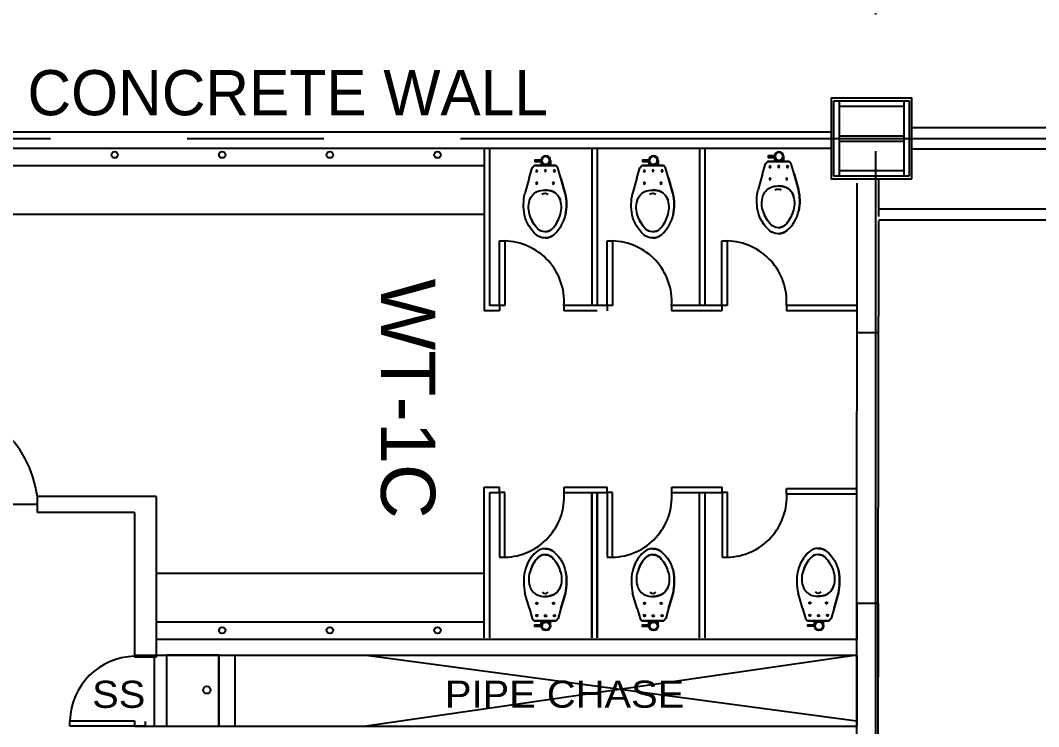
# Model space of a CAD drawing. Header units: millimetres. Extents: x 2148 to 2681, y 758 to 986.
# Drawn here: x 2189.347 to 2194.078, y 883.14 to 886.422 of the extents above; entities that cross this region are included whole.
import ezdxf

# ---------------------------------------------------------------- set-up
doc = ezdxf.new("R2010")
doc.units = ezdxf.units.MM
doc.linetypes.add('CENTER2', pattern=[28.575, 19.05, -3.175, 3.175, -3.175])
for name, color, linetype in [('cladding', 2, 'Continuous'), ('COL-IN', 2, 'Continuous'), ('D', 1, 'Continuous'), ('DR', 7, 'Continuous'), ('ELAYOUT', 4, 'Continuous'), ('HATCH', 8, 'Continuous'), ('S_GRID LINES', 252, 'Continuous'), ('TEXT', 6, 'Continuous'), ('wall', 4, 'Continuous')]:
    doc.layers.add(name, color=color, linetype=linetype)
doc.styles.add('MMTX$0$ESMX$0$X-OPTA1D', font='x-opta1d')
doc.styles.add('SWISS', font='swissl.ttf')

# ---------------------------------------------------------------- blocks, each defined once
blk = doc.blocks.new('BOWL')
at = {"layer": 'DR', "color": 7, "linetype": 'Continuous'}
for p, q in [((-75570.291, -368.114), (-75570.431, -368.0742)), ((-75570.431, -368.0742), (-75570.291, -368.114)), ((-75570.291, -368.114), (-75570.1989, -368.1406)), ((-75570.1989, -368.1406), (-75570.1777, -368.1584)), ((-75570.1777, -368.1584), (-75570.1777, -368.3555)), ((-75570.1777, -368.3555), (-75570.1777, -368.1584)), ((-75570.1989, -368.3733), (-75570.1777, -368.3555)), ((-75570.291, -368.4), (-75570.431, -368.4398)), ((-75570.291, -368.4), (-75570.431, -368.4398)), ((-75570.291, -368.4), (-75570.1989, -368.3733))]:
    blk.add_line(p, q, dxfattribs=at)
at = {"layer": 'DR', "color": 8, "linetype": 'Continuous'}
for p, q in [((-75570.1317, -368.2087), (-75570.1777, -368.2087)), ((-75570.1317, -368.2921), (-75570.1777, -368.2921))]:
    blk.add_line(p, q, dxfattribs=at)
at = {"layer": 'DR', "color": 7, "linetype": 'Continuous'}
for points in [[(-75570.8325, -368.257, -0.190094), (-75570.8051, -368.1786, -0.160718), (-75570.6245, -368.0715, -0.104398), (-75570.431, -368.0742, -0.104398)], [(-75570.8325, -368.257, 0.190094), (-75570.8051, -368.3353, 0.160718), (-75570.6245, -368.4425, 0.104398), (-75570.431, -368.4398, 0.104398)]]:
    blk.add_lwpolyline(points, format="xyb", dxfattribs=at)
at = {"layer": 'DR', "color": 8, "linetype": 'Continuous'}
for points in [[(-75570.778, -368.2562, -0.187036), (-75570.7515, -368.1921, -0.115027), (-75570.6356, -368.1231, -0.170967), (-75570.4935, -368.1177, -0.209642), (-75570.4132, -368.1854, -0.096036), (-75570.4, -368.257)], [(-75570.778, -368.2577, 0.187036), (-75570.7515, -368.3219, 0.115027), (-75570.6356, -368.3909, 0.170967), (-75570.4935, -368.3963, 0.209642), (-75570.4132, -368.3286, 0.096036), (-75570.4, -368.257)]]:
    blk.add_lwpolyline(points, format="xyb", dxfattribs=at)
at = {"layer": 'DR', "color": 7, "linetype": 'Continuous'}
blk.add_lwpolyline([(-75570.1413, -368.292), (-75570.1283, -368.292), (-75570.1283, -368.3496), (-75570.1413, -368.3496)], close=True, dxfattribs=at)
at = {"layer": 'DR', "color": 8, "linetype": 'Continuous'}
for centre, radius in [((-75570.3379, -368.1815), 0.00745), ((-75570.2259, -368.173), 0.00745), ((-75570.2242, -368.2537), 0.00745), ((-75570.1317, -368.2504), 0.035), ((-75570.3379, -368.3325), 0.00745), ((-75570.2269, -368.3325), 0.00745)]:
    blk.add_circle(centre, radius, dxfattribs=at)
at = {"layer": 'DR', "color": 7, "linetype": 'Continuous'}
blk.add_circle((-75570.1317, -368.2504), 0.0417, dxfattribs=at)
for centre, radius, start, end in [((-75570.5342, -368.5313), 0.4686, 77.27999, 101.1199), ((-75570.7195, -368.2526), 0.1131, 138.42485, 182.23872), ((-75570.7195, -368.2614), 0.1131, 177.76128, 221.57515), ((-75570.5525, -368.1153), 0.335, 221.32307, 257.58753), ((-75570.5342, -367.9827), 0.4686, 258.8801, 282.72001)]:
    blk.add_arc(centre, radius, start, end, dxfattribs=at)
at = {"layer": 'DR', "color": 8, "linetype": 'Continuous'}
for centre, radius, start, end in [((-75570.5305, -368.2431), 0.1307, 26.21246, 73.57309), ((-75570.6821, -368.2583), 0.096, 129.08706, 179.20396), ((-75570.6821, -368.2557), 0.096, 180.79604, 230.91294), ((-75570.4701, -368.257), 0.0422, 318.92901, 41.07099), ((-75570.5914, -368.255), 0.1913, 359.41762, 21.36016), ((-75570.5914, -368.2589), 0.1913, 338.63984, 0.58238), ((-75570.5455, -368.1078), 0.2971, 228.44605, 252.34043), ((-75570.5305, -368.2709), 0.1307, 286.42691, 333.78754), ((-75570.557, -368.1918), 0.2141, 248.44442, 287.25199)]:
    blk.add_arc(centre, radius, start, end, dxfattribs=at)

msp = doc.modelspace()

# ---------------------------------------------------------------- linework, layer by layer
at = {"color": 2}
for p, q in [((2193.3347474, 885.5452966, 0), (2206.2759386, 885.5452966, 0)), ((2193.3347474, 885.4952966, 0), (2206.2758206, 885.4952966, 0))]:
    msp.add_line(p, q, dxfattribs=at)
at = {"layer": 'cladding', "elevation": 0.0000018}
msp.add_lwpolyline([(2193.4888105, 885.6853705), (2193.4888105, 886.0603705), (2193.1138105, 886.0603705), (2193.1138105, 885.6853705)], close=True, dxfattribs=at)
at = {"layer": 'COL-IN'}
for p, q in [((2193.1263105, 885.6978705, 0), (2193.1263105, 886.0478705, 0)), ((2193.1263105, 886.0478705, 0), (2193.4763105, 886.0478705, 0)), ((2193.1513105, 886.0478705, 0), (2193.1513105, 885.6978705, 0)), ((2193.1513105, 886.0228705, 0), (2193.4513105, 886.0228705, 0)), ((2193.4513105, 886.0478705, 0), (2193.4513105, 885.6978705, 0)), ((2193.4763105, 886.0478705, 0), (2193.4763105, 885.6978705, 0)), ((2193.1513105, 885.8853705, 0), (2193.4513105, 885.8853705, 0)), ((2193.1513105, 885.8603705, 0), (2193.4513105, 885.8603705, 0)), ((2193.4763105, 885.6978705, 0), (2193.1263105, 885.6978705, 0)), ((2193.4513105, 885.7228705, 0), (2193.1513105, 885.7228705, 0))]:
    msp.add_line(p, q, dxfattribs=at)
at = {"layer": 'D', "ltscale": 0.5}
for p, q in [((2193.2344334, 884.9708924, 0), (2193.3346162, 884.9708924, 0)), ((2193.2325115, 883.7136799), (2193.3328254, 883.7136798, 0)), ((2189.8773303, 883.1664282), (2189.8773303, 883.1414282, 0))]:
    msp.add_line(p, q, dxfattribs=at)
at = {"layer": 'DR', "ltscale": 10}
for p, q in [((2191.5017106, 885.8266779, 0), (2191.5017106, 885.0963157, 0)), ((2191.5267106, 885.8266779, 0), (2191.5267106, 885.0963157, 0)), ((2192.0017106, 885.8266779, 0), (2192.0017106, 885.0963157, 0)), ((2192.0017106, 885.8266779, 0), (2192.0017106, 885.0963157, 0)), ((2192.001999, 885.8266779, 0), (2192.001999, 885.0963157, 0)), ((2192.0267106, 885.8266779, 0), (2192.0267106, 885.0963157, 0)), ((2192.0267106, 885.8266779, 0), (2192.0267106, 885.0963157, 0)), ((2192.026999, 885.8266779, 0), (2192.026999, 885.0963157, 0)), ((2192.501999, 885.8266779, 0), (2192.501999, 885.0963157, 0)), ((2192.501999, 885.8266779, 0), (2192.501999, 885.0963157, 0)), ((2192.526999, 885.8266779, 0), (2192.526999, 885.0963157, 0)), ((2192.526999, 885.8266779, 0), (2192.526999, 885.0963157, 0)), ((2191.5017106, 885.7448754, 0), (2188.7942737, 885.7448754, 0)), ((2193.2325115, 883.5464282), (2193.234424, 885.6650565, 0)), ((2191.5017106, 885.5198754, 0), (2188.7942737, 885.5198754, 0)), ((2193.3328254, 883.7136799, 0), (2193.3346162, 885.4896894, 0)), ((2191.5722049, 885.0963157, 0), (2191.5722049, 885.3963157, 0)), ((2191.5722049, 885.3963157, 0), (2191.5972049, 885.3963157, 0)), ((2191.5972049, 885.3963157, 0), (2191.5972049, 885.0963157, 0)), ((2192.0724933, 885.0963157, 0), (2192.0724933, 885.3963157, 0)), ((2192.0724933, 885.3963157, 0), (2192.0974933, 885.3963157, 0)), ((2192.0974933, 885.3963157, 0), (2192.0974933, 885.0963157, 0)), ((2192.606201, 885.0963157, 0), (2192.606201, 885.3963157, 0)), ((2192.606201, 885.3963157, 0), (2192.631201, 885.3963157, 0)), ((2192.631201, 885.3963157, 0), (2192.631201, 885.0963157, 0)), ((2191.5017106, 885.0963157, 0), (2191.5017106, 885.0713157, 0)), ((2191.5722049, 885.0713157, 0), (2191.5017106, 885.0713157, 0)), ((2191.5722049, 885.0963157, 0), (2191.5267106, 885.0963157, 0)), ((2191.5722049, 885.0963157, 0), (2191.5722049, 885.0713157, 0)), ((2191.5972049, 885.0963157, 0), (2191.5722049, 885.0963157, 0)), ((2192.0267106, 885.0963157, 0), (2191.8722049, 885.0963157, 0)), ((2192.0017106, 885.0963157, 0), (2191.8722049, 885.0963157, 0)), ((2191.8722049, 885.0963157, 0), (2191.8722049, 885.0713157, 0)), ((2191.8722049, 885.0963157, 0), (2191.8722049, 885.0713157, 0)), ((2192.0017106, 885.0963157, 0), (2191.8722049, 885.0963157, 0)), ((2191.8722049, 885.0963157, 0), (2191.8722049, 885.0713157, 0)), ((2192.0267106, 885.0713157, 0), (2191.8722049, 885.0713157, 0)), ((2192.0724933, 885.0963157, 0), (2192.026999, 885.0963157, 0)), ((2192.0724933, 885.0963157, 0), (2192.0724933, 885.0713157, 0)), ((2192.0974933, 885.0963157, 0), (2192.0724933, 885.0963157, 0)), ((2192.606201, 885.0963157, 0), (2192.3724933, 885.0963157, 0)), ((2192.606201, 885.0963157, 0), (2192.3724933, 885.0963157, 0)), ((2192.3724933, 885.0963157, 0), (2192.3724933, 885.0713157, 0)), ((2192.3724933, 885.0963157, 0), (2192.3724933, 885.0713157, 0)), ((2192.606201, 885.0963157, 0), (2192.3724933, 885.0963157, 0)), ((2192.3724933, 885.0963157, 0), (2192.3724933, 885.0713157, 0)), ((2192.606201, 885.0713157, 0), (2192.3724933, 885.0713157, 0)), ((2192.606201, 885.0963157, 0), (2192.606201, 885.0713157, 0)), ((2192.606201, 885.0963157, 0), (2192.606201, 885.0713157, 0)), ((2192.631201, 885.0963157, 0), (2192.606201, 885.0963157, 0)), ((2193.2323798, 885.0963157, 0), (2192.9060693, 885.0963157, 0)), ((2192.9060693, 885.0963157, 0), (2192.9060693, 885.0713157, 0)), ((2193.2323798, 885.0713157, 0), (2192.9060693, 885.0713157, 0)), ((2191.5023303, 884.2520654, 0), (2191.5728246, 884.2520654, 0)), ((2191.5023303, 884.2270654, 0), (2191.5023303, 884.2520654, 0)), ((2191.5023303, 883.5520654, 0), (2191.5023303, 884.2270654, 0)), ((2191.5273303, 884.2270654, 0), (2191.5728246, 884.2270654, 0)), ((2191.5273303, 883.5520654, 0), (2191.5273303, 884.2270654, 0)), ((2191.5728246, 884.2270654, 0), (2191.5728246, 884.2520654, 0)), ((2191.5728246, 884.2270654, 0), (2191.5728246, 883.9270654, 0)), ((2191.5978246, 884.2270654, 0), (2191.5728246, 884.2270654, 0)), ((2191.5978246, 883.9270654, 0), (2191.5978246, 884.2270654, 0)), ((2191.8728246, 884.2520654, 0), (2192.073113, 884.2520654, 0)), ((2191.8728246, 884.2270654, 0), (2191.8728246, 884.2520654, 0)), ((2191.8728246, 884.2270654, 0), (2191.8728246, 884.2520654, 0)), ((2191.8728246, 884.2270654, 0), (2191.8728246, 884.2520654, 0)), ((2191.8728246, 884.2270654, 0), (2192.0023303, 884.2270654, 0)), ((2191.8728246, 884.2270654, 0), (2192.0273303, 884.2270654, 0)), ((2191.8728246, 884.2270654, 0), (2192.0023303, 884.2270654, 0)), ((2192.0023303, 883.5520654, 0), (2192.0023303, 884.2270654, 0)), ((2192.0023303, 883.5520654, 0), (2192.0023303, 884.2270654, 0)), ((2192.0026187, 883.5520654, 0), (2192.0026187, 884.2270654, 0)), ((2192.0273303, 883.5520654, 0), (2192.0273303, 884.2270654, 0)), ((2192.0273303, 883.5520654, 0), (2192.0273303, 884.2270654, 0)), ((2192.0276187, 884.2270654, 0), (2192.073113, 884.2270654, 0)), ((2192.0276187, 883.5520654, 0), (2192.0276187, 884.2270654, 0)), ((2192.073113, 884.2270654, 0), (2192.073113, 884.2520654, 0)), ((2192.073113, 884.2270654, 0), (2192.073113, 883.9270654, 0)), ((2192.098113, 884.2270654, 0), (2192.073113, 884.2270654, 0)), ((2192.098113, 883.9270654, 0), (2192.098113, 884.2270654, 0)), ((2192.373113, 884.2520654, 0), (2192.6068207, 884.2520654, 0)), ((2192.373113, 884.2270654, 0), (2192.373113, 884.2520654, 0)), ((2192.373113, 884.2270654, 0), (2192.373113, 884.2520654, 0)), ((2192.373113, 884.2270654, 0), (2192.373113, 884.2520654, 0)), ((2192.373113, 884.2270654, 0), (2192.6068207, 884.2270654, 0)), ((2192.373113, 884.2270654, 0), (2192.6068207, 884.2270654, 0)), ((2192.373113, 884.2270654, 0), (2192.6068207, 884.2270654, 0)), ((2192.5026187, 883.5520654, 0), (2192.5026187, 884.2270654, 0)), ((2192.5026187, 883.5520654, 0), (2192.5026187, 884.2270654, 0)), ((2192.5276187, 883.5520654, 0), (2192.5276187, 884.2270654, 0)), ((2192.5276187, 883.5520654, 0), (2192.5276187, 884.2270654, 0)), ((2192.6068207, 884.2270654, 0), (2192.6068207, 884.2520654, 0)), ((2192.6068207, 884.2270654, 0), (2192.6068207, 884.2520654, 0)), ((2192.6068207, 884.2270654, 0), (2192.6068207, 883.9270654, 0)), ((2192.6318207, 884.2270654, 0), (2192.6068207, 884.2270654, 0)), ((2192.6318207, 883.9270654, 0), (2192.6318207, 884.2270654, 0)), ((2192.9068207, 884.2464282, 0), (2193.2296741, 884.2464282, 0)), ((2192.9068207, 884.2270654, 0), (2192.9068207, 884.2464282, 0)), ((2192.9068207, 884.2214282, 0), (2193.2296652, 884.2214282, 0)), ((2189.4258009, 884.1717112, 0), (2188.8923463, 884.1736331, 0)), ((2191.5728246, 883.9270654, 0), (2191.5978246, 883.9270654, 0)), ((2192.073113, 883.9270654, 0), (2192.098113, 883.9270654, 0)), ((2192.6068207, 883.9270654, 0), (2192.6318207, 883.9270654, 0)), ((2189.9773303, 883.8520654), (2191.5023303, 883.8520654, 0)), ((2189.9773303, 883.6270654), (2191.5023303, 883.6270654, 0)), ((2189.9681498, 883.4714282, 0), (2189.9681498, 883.1414282, 0)), ((2193.2325115, 883.1414282), (2193.2325115, 883.4720806)), ((2189.5773303, 883.1414282), (2189.5773303, 883.1664282)), ((2189.5773303, 883.1664282), (2189.8773303, 883.1664282)), ((2189.9273303, 883.1414282), (2189.5773303, 883.1414282)), ((2189.9273303, 883.1627163), (2189.9273303, 883.1377163))]:
    msp.add_line(p, q, dxfattribs=at)
at = {"layer": 'DR', "ltscale": 10, "elevation": 0.0000018}
msp.add_lwpolyline([(2190.0258007, 883.4714282), (2190.0258007, 883.1414282), (2190.2681498, 883.1414282), (2190.2681498, 883.4714282)], close=True, dxfattribs=at)
at = {"layer": 'DR', "ltscale": 10}
for centre in [(2189.7846576, 885.796939, 0.0000018), (2190.2846576, 885.796939, 0.0000018), (2190.7846576, 885.796939, 0.0000018), (2191.2846576, 885.796939, 0.0000018), (2190.2846576, 883.587118, 0.0000018), (2190.7846576, 883.587118, 0.0000018), (2191.2846576, 883.587118, 0.0000018)]:
    msp.add_circle(centre, 0.0149051, dxfattribs=at)
at = {"layer": 'ELAYOUT', "ltscale": 10}
for p, q in [((2193.1138105, 885.9016779, 0), (2188.9888105, 885.9016779, 0)), ((2193.1138105, 885.8266779, 0), (2188.9888105, 885.8266779, 0)), ((2193.3347474, 885.5100033, 0), (2193.3347474, 885.6853705, 0)), ((2193.2344334, 885.252363), (2193.2344334, 885.5690376, 0)), ((2189.4255651, 884.1342121, 0), (2189.4255651, 884.2092121, 0)), ((2189.4255651, 884.1342121, 0), (2189.4255651, 884.2092121, 0)), ((2189.9773303, 884.2092121, 0), (2189.4255651, 884.2092121, 0)), ((2189.9773303, 884.2092121, 0), (2189.9773303, 883.4627163)), ((2189.8773303, 884.1342121, 0), (2189.4255651, 884.1342121, 0)), ((2189.8773303, 884.1342121, 0), (2189.8773303, 883.4627163)), ((2193.2318918, 881.3413336, 0), (2193.2329959, 883.7136799, 0)), ((2193.2318918, 881.3413336, 0), (2193.2329823, 883.7136799, 0)), ((2193.2318918, 881.330315, 0), (2193.233001, 883.7136799, 0)), ((2193.2318918, 881.330315, 0), (2193.2329874, 883.7136799, 0)), ((2193.2325115, 883.7136799), (2193.2325115, 883.5464282)), ((2193.2325115, 883.7136799), (2193.2325115, 883.5464282)), ((2193.3318918, 881.330315, 0), (2193.3329874, 883.7136798, 0)), ((2193.3328254, 882.7032483, 0), (2193.3328254, 883.7136798, 0)), ((2189.9773303, 883.5464282, 0), (2193.2325115, 883.5464282, 0)), ((2189.8773303, 883.4714282, 0), (2193.2325115, 883.4714282, 0)), ((2189.8773303, 883.4657909), (2189.8773303, 883.4627163)), ((2193.2325115, 883.4714282), (2193.2325115, 883.1414282)), ((2193.2325115, 883.4714282), (2193.2325115, 883.1664282)), ((2189.8773303, 883.1414282, 0), (2193.2325115, 883.1414282, 0))]:
    msp.add_line(p, q, dxfattribs=at)
at = {"layer": 'ELAYOUT', "linetype": 'ByBlock', "ltscale": 0.5}
for p, q in [((2193.2325115, 883.5464282), (2193.2325115, 883.7136799)), ((2189.9773303, 883.4627163), (2189.8773303, 883.4627163)), ((2189.9773303, 883.4627163), (2189.9773303, 883.4657909)), ((2190.2681498, 883.4714282, 0), (2190.2681498, 883.1414282, 0)), ((2190.2681498, 883.4714282, 0), (2190.2681498, 883.1414282, 0)), ((2190.3431498, 883.4714282, 0), (2190.3431498, 883.1414282))]:
    msp.add_line(p, q, dxfattribs=at)
msp.add_circle((2190.2126684, 883.310083, 0.0000018), 0.0171442, dxfattribs=at)
at = {"layer": 'HATCH', "linetype": 'ByBlock', "ltscale": 0.5}
for p, q in [((2193.2325115, 883.4720806, 0), (2190.9537695, 883.1414282, 0)), ((2190.9537695, 883.4714282, 0), (2193.2312697, 883.1664282, 0))]:
    msp.add_line(p, q, dxfattribs=at)
for centre, radius, start, end in [((2191.5912806, 885.1148434, 0.0000018), 0.2815347, 356.226666, 88.7942281), ((2192.091569, 885.1148434, 0.0000018), 0.2815347, 356.226666, 88.7942281), ((2192.6252767, 885.1148434, 0.0000018), 0.2815347, 356.226666, 88.7942281), ((2188.924904, 884.1444446, 0.0000018), 0.504824, 7.151302, 90.8578038), ((2191.5919003, 884.2085377, 0.0000018), 0.2815347, 271.2057719, 3.773334), ((2192.0921887, 884.2085377, 0.0000018), 0.2815347, 271.2057719, 3.773334), ((2192.6258964, 884.2085377, 0.0000018), 0.2815347, 271.2057719, 3.773334), ((2189.8829649, 883.1607935, 0.0000018), 0.3056866, 91.0561857, 178.9438143)]:
    msp.add_arc(centre, radius, start, end, dxfattribs=at)
at = {"layer": 'S_GRID LINES', "linetype": 'CENTER2', "ltscale": 0.2}
for p, q in [((2193.3206752, 876.2884491, 0), (2193.3206752, 898.9448607, 0)), ((2179.9619836, 885.8728705, 0), (2206.2765046, 885.8728705, 0))]:
    msp.add_line(p, q, dxfattribs=at)
at = {"layer": 'wall', "linetype": 'ByBlock', "ltscale": 0.5}
for p, q in [((2197.3853908, 885.9228705, 0), (2193.4888105, 885.9228705, 0)), ((2197.3853908, 885.8228705, 0), (2193.4888105, 885.8228705, 0))]:
    msp.add_line(p, q, dxfattribs=at)

# ---------------------------------------------------------------- block references
at = {"layer": 'DR', "color": 7, "linetype": 'Continuous', "xscale": -0.5130811014387291, "yscale": 0.5130811014387291, "zscale": 0.5130811014387275, "rotation": 270}
for p in [(2380.7300874, 39659.3769824, 0.0000018), (2381.2303758, 39659.3769824, 0.0000018), (2381.8136513, 39659.3962478, 0.0000018)]:
    msp.add_blockref('BOWL', p, dxfattribs=at)
at = {"layer": 'DR', "color": 7, "linetype": 'Continuous', "extrusion": (-8.13184e-10, -5.55592e-14, -1), "xscale": -0.5130811014387293, "yscale": 0.5130811014387293, "zscale": -0.5130811014387293, "rotation": 90}
for p in [(-2380.7307071, -37889.9994045, -0.0000018), (-2381.2309955, -37889.9994045, -0.0000018), (-2381.999295, -37889.9982939, -0.0000018)]:
    msp.add_blockref('BOWL', p, dxfattribs=at)

# ---------------------------------------------------------------- texts
at = {"color": 2, "style": 'MMTX$0$ESMX$0$X-OPTA1D', "text_generation_flag": 6, "width": 1.1}
for s, p in [('SS', (2189.6801696, 883.2267811, 0.0000018)), ('PIPE CHASE', (2191.3190456, 883.2274731, 0.0000018))]:
    msp.add_text(s, height=0.126, rotation=180, dxfattribs=at).set_placement(p)
at = {"color": 2, "insert": (2189.3796259, 886.1904298, 0), "char_height": 0.21, "width": 20.19781719, "attachment_point": 1, "style": 'MMTX$0$ESMX$0$X-OPTA1D'}
msp.add_mtext('CONCRETE WALL', dxfattribs=at)
at = {"layer": 'TEXT', "style": 'SWISS', "text_generation_flag": 6}
msp.add_text('WT-1C', height=0.2521511, rotation=90, dxfattribs=at).set_placement((2191.0219813, 885.2211243, 0.0000018))

doc.saveas('drawing.dxf')
